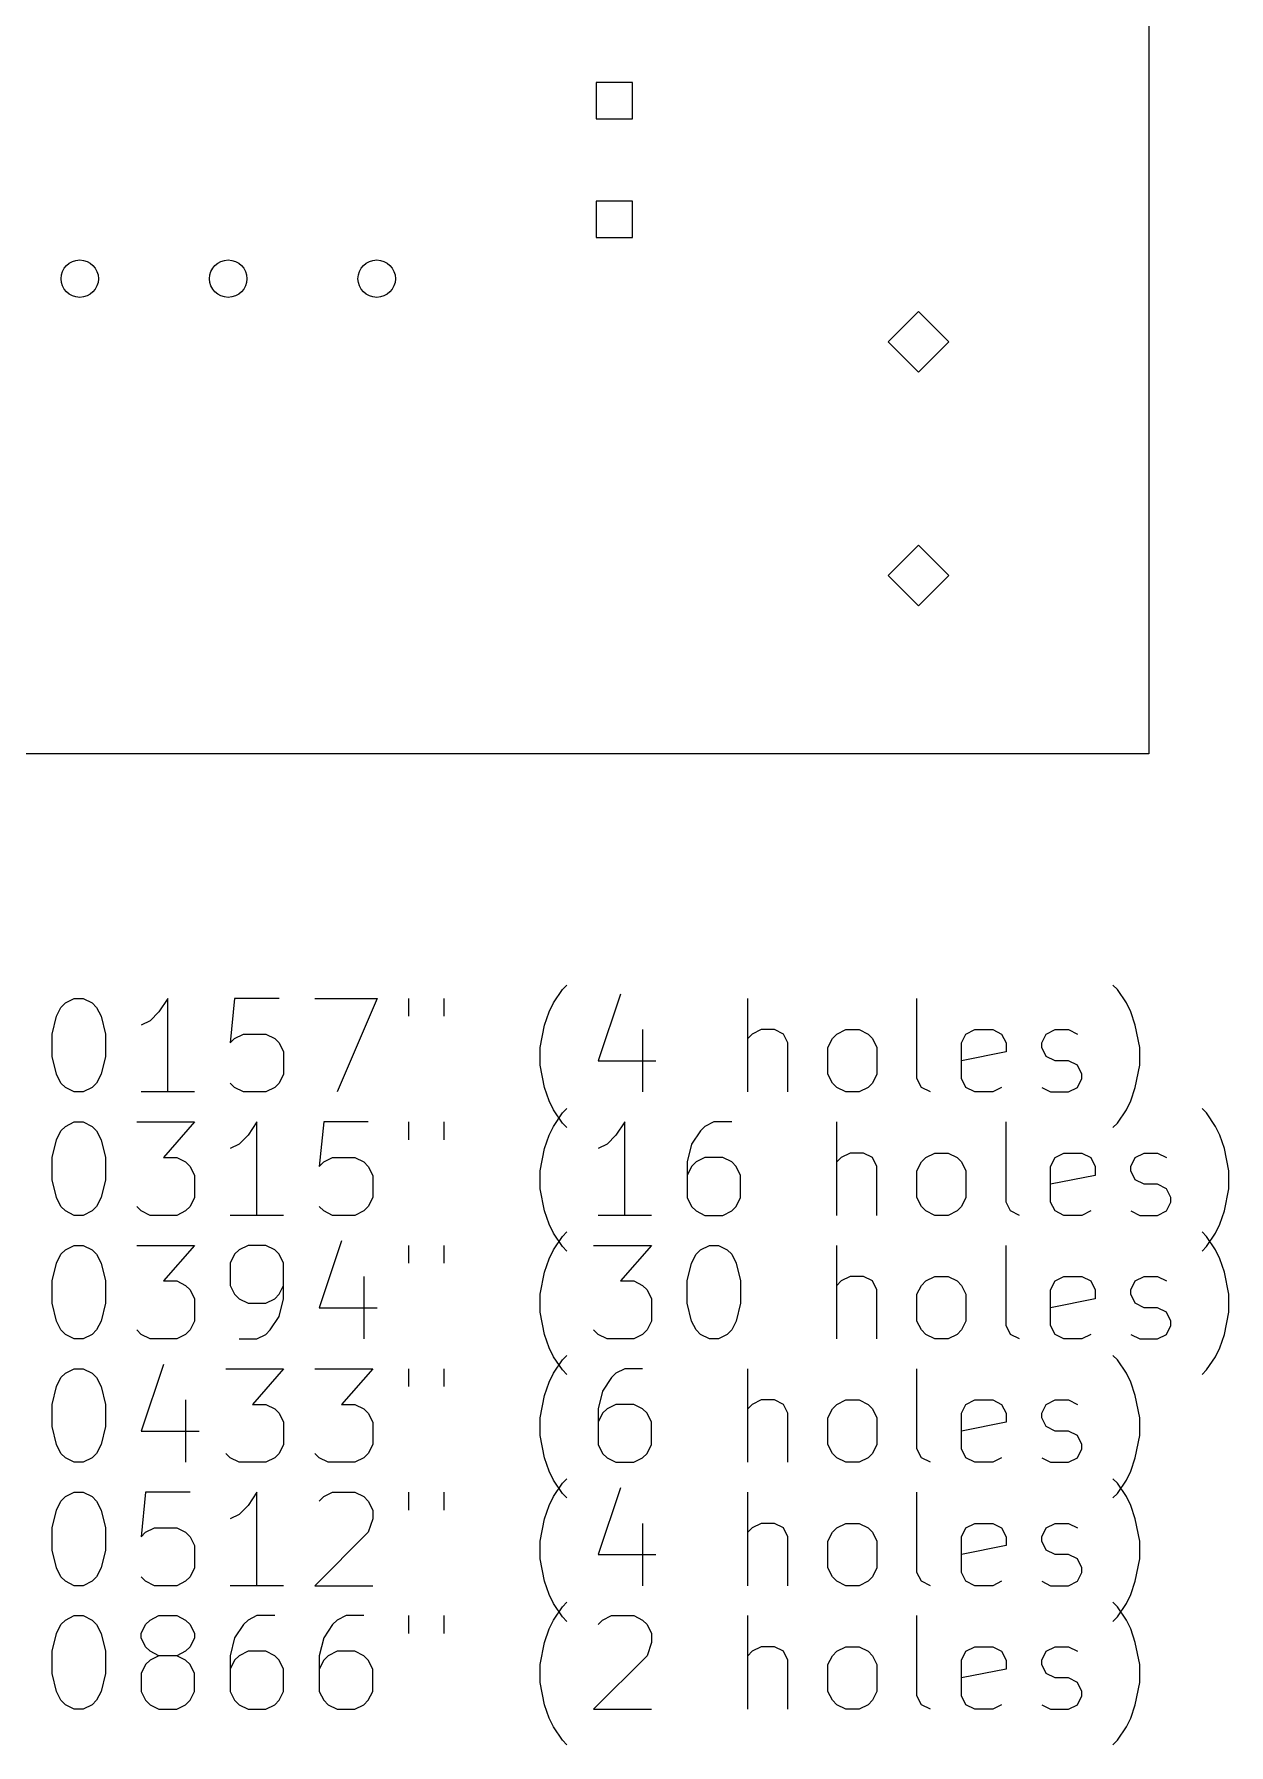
# Model space of a CAD drawing. Extents: x 122.4 to 173.2, y -134.2 to -61.
# Drawn here: x 147.62 to 173.16, y -134.23 to -97.64 of the extents above; entities that cross this region are included whole.
import ezdxf

# ---------------------------------------------------------------- set-up
doc = ezdxf.new("R2010")
doc.units = 0
doc.layers.add('BLACK', color=7, linetype='CONTINUOUS')

msp = doc.modelspace()

# ---------------------------------------------------------------- linework, layer by layer
at = {"layer": 'BLACK', "linetype": 'CONTINUOUS'}
for p, q in [((171.45, -60.96), (171.45, -113.03)), ((160.409, -98.671), (159.631, -98.671)), ((159.631, -98.671), (159.631, -99.449)), ((160.409, -99.449), (160.409, -98.671)), ((159.631, -99.449), (160.409, -99.449)), ((160.409, -101.211), (159.631, -101.211)), ((159.631, -101.211), (159.631, -101.989)), ((160.409, -101.989), (160.409, -101.211)), ((159.631, -101.989), (160.409, -101.989)), ((166.525, -103.57), (165.875, -104.22)), ((167.175, -104.22), (166.525, -103.57)), ((165.875, -104.22), (166.525, -104.87)), ((166.525, -104.87), (167.175, -104.22)), ((166.525, -108.57), (165.875, -109.22)), ((167.175, -109.22), (166.525, -108.57)), ((165.875, -109.22), (166.525, -109.87)), ((166.525, -109.87), (167.175, -109.22)), ((171.45, -113.03), (124.46, -113.03)), ((158.722, -118.36), (158.912, -118.074)), ((158.912, -118.074), (159.008, -117.979)), ((160.15, -118.17), (159.674, -119.598)), ((170.779, -118.074), (170.684, -117.979)), ((170.97, -118.36), (170.779, -118.074)), ((148.093, -118.646), (148.189, -118.455)), ((148.189, -118.455), (148.284, -118.36)), ((148.284, -118.36), (148.474, -118.265)), ((148.474, -118.265), (148.665, -118.265)), ((148.665, -118.265), (148.855, -118.36)), ((148.855, -118.36), (148.95, -118.455)), ((148.95, -118.455), (149.046, -118.646)), ((150.474, -118.265), (150.284, -118.55)), ((150.474, -120.265), (150.474, -118.265)), ((151.903, -118.265), (151.808, -119.217)), ((152.855, -118.265), (151.903, -118.265)), ((153.617, -118.265), (154.95, -118.265)), ((154.95, -118.265), (154.093, -120.265)), ((155.617, -118.265), (155.617, -118.646)), ((156.379, -118.265), (156.379, -118.646)), ((158.627, -118.55), (158.722, -118.36)), ((162.874, -120.265), (162.874, -118.265)), ((166.493, -119.979), (166.493, -118.265)), ((171.065, -118.55), (170.97, -118.36)), ((147.998, -119.027), (148.093, -118.646)), ((149.046, -118.646), (149.141, -119.027)), ((150.093, -118.741), (149.903, -118.836)), ((150.284, -118.55), (150.093, -118.741)), ((158.436, -119.312), (158.531, -118.836)), ((158.531, -118.836), (158.627, -118.55)), ((171.16, -118.836), (171.065, -118.55)), ((171.255, -119.312), (171.16, -118.836)), ((147.998, -119.503), (147.998, -119.027)), ((149.141, -119.027), (149.141, -119.503)), ((151.808, -119.217), (151.903, -119.122)), ((151.903, -119.122), (152.093, -119.027)), ((152.093, -119.027), (152.57, -119.027)), ((152.57, -119.027), (152.76, -119.122)), ((152.76, -119.122), (152.855, -119.217)), ((152.855, -119.217), (152.95, -119.408)), ((160.627, -118.931), (160.627, -120.265)), ((162.97, -119.027), (162.874, -119.122)), ((163.16, -118.931), (162.97, -119.027)), ((163.446, -118.931), (163.16, -118.931)), ((163.636, -119.027), (163.446, -118.931)), ((163.731, -119.217), (163.636, -119.027)), ((163.731, -120.265), (163.731, -119.217)), ((164.589, -119.312), (164.684, -119.122)), ((164.684, -119.122), (164.779, -119.027)), ((164.779, -119.027), (164.97, -118.931)), ((164.97, -118.931), (165.255, -118.931)), ((165.255, -118.931), (165.446, -119.027)), ((165.446, -119.027), (165.541, -119.122)), ((165.541, -119.122), (165.636, -119.312)), ((167.446, -119.217), (167.541, -119.027)), ((167.446, -119.979), (167.446, -119.217)), ((167.541, -119.027), (167.731, -118.931)), ((167.731, -118.931), (168.112, -118.931)), ((168.112, -118.931), (168.303, -119.027)), ((168.303, -119.027), (168.398, -119.217)), ((168.398, -119.217), (168.398, -119.408)), ((169.16, -119.217), (169.255, -119.027)), ((169.16, -119.312), (169.16, -119.217)), ((169.255, -119.027), (169.446, -118.931)), ((169.446, -118.931), (169.731, -118.931)), ((169.731, -118.931), (169.922, -119.027)), ((148.093, -119.884), (147.998, -119.503)), ((149.141, -119.503), (149.046, -119.884)), ((152.95, -119.408), (152.95, -119.884)), ((158.436, -119.693), (158.436, -119.312)), ((159.674, -119.598), (160.912, -119.598)), ((164.589, -119.884), (164.589, -119.312)), ((165.636, -119.312), (165.636, -119.884)), ((168.398, -119.408), (167.446, -119.598)), ((169.255, -119.503), (169.16, -119.312)), ((169.446, -119.598), (169.255, -119.503)), ((169.731, -119.598), (169.446, -119.598)), ((169.922, -119.693), (169.731, -119.598)), ((171.255, -119.693), (171.255, -119.312)), ((148.189, -120.074), (148.093, -119.884)), ((149.046, -119.884), (148.95, -120.074)), ((152.95, -119.884), (152.855, -120.074)), ((158.531, -120.17), (158.436, -119.693)), ((164.684, -120.074), (164.589, -119.884)), ((165.636, -119.884), (165.541, -120.074)), ((166.589, -120.17), (166.493, -119.979)), ((167.541, -120.17), (167.446, -119.979)), ((170.017, -119.884), (169.922, -119.693)), ((169.922, -120.17), (170.017, -119.979)), ((170.017, -119.979), (170.017, -119.884)), ((171.16, -120.17), (171.255, -119.693)), ((148.284, -120.17), (148.189, -120.074)), ((148.474, -120.265), (148.284, -120.17)), ((148.665, -120.265), (148.474, -120.265)), ((148.855, -120.17), (148.665, -120.265)), ((148.95, -120.074), (148.855, -120.17)), ((151.046, -120.265), (149.903, -120.265)), ((151.903, -120.17), (151.808, -120.074)), ((152.093, -120.265), (151.903, -120.17)), ((152.57, -120.265), (152.093, -120.265)), ((152.76, -120.17), (152.57, -120.265)), ((152.855, -120.074), (152.76, -120.17)), ((158.627, -120.455), (158.531, -120.17)), ((164.779, -120.17), (164.684, -120.074)), ((164.97, -120.265), (164.779, -120.17)), ((165.255, -120.265), (164.97, -120.265)), ((165.446, -120.17), (165.255, -120.265)), ((165.541, -120.074), (165.446, -120.17)), ((166.779, -120.265), (166.589, -120.17)), ((167.731, -120.265), (167.541, -120.17)), ((168.112, -120.265), (167.731, -120.265)), ((168.303, -120.17), (168.112, -120.265)), ((169.16, -120.17), (169.35, -120.265)), ((169.35, -120.265), (169.731, -120.265)), ((169.731, -120.265), (169.922, -120.17)), ((171.065, -120.455), (171.16, -120.17)), ((158.722, -120.646), (158.627, -120.455)), ((158.912, -120.931), (158.722, -120.646)), ((158.722, -121), (158.912, -120.714)), ((158.912, -120.714), (159.008, -120.619)), ((170.779, -120.931), (170.97, -120.646)), ((170.97, -120.646), (171.065, -120.455)), ((172.684, -120.714), (172.589, -120.619)), ((172.874, -121), (172.684, -120.714)), ((148.093, -121.286), (148.189, -121.095)), ((148.189, -121.095), (148.284, -121)), ((148.284, -121), (148.474, -120.905)), ((148.474, -120.905), (148.665, -120.905)), ((148.665, -120.905), (148.855, -121)), ((148.855, -121), (148.95, -121.095)), ((148.95, -121.095), (149.046, -121.286)), ((149.808, -120.905), (151.046, -120.905)), ((151.046, -120.905), (150.379, -121.667)), ((152.379, -120.905), (152.189, -121.19)), ((152.379, -122.905), (152.379, -120.905)), ((153.808, -120.905), (153.712, -121.857)), ((154.76, -120.905), (153.808, -120.905)), ((155.617, -120.905), (155.617, -121.286)), ((156.379, -120.905), (156.379, -121.286)), ((158.627, -121.19), (158.722, -121)), ((159.008, -121.027), (158.912, -120.931)), ((160.246, -120.905), (160.055, -121.19)), ((160.246, -122.905), (160.246, -120.905)), ((161.865, -121.095), (161.674, -121.381)), ((161.96, -121), (161.865, -121.095)), ((162.15, -120.905), (161.96, -121)), ((162.531, -120.905), (162.15, -120.905)), ((164.779, -122.905), (164.779, -120.905)), ((168.398, -122.619), (168.398, -120.905)), ((170.684, -121.027), (170.779, -120.931)), ((172.97, -121.19), (172.874, -121)), ((147.998, -121.667), (148.093, -121.286)), ((149.046, -121.286), (149.141, -121.667)), ((151.998, -121.381), (151.808, -121.476)), ((152.189, -121.19), (151.998, -121.381)), ((158.531, -121.476), (158.627, -121.19)), ((159.865, -121.381), (159.674, -121.476)), ((160.055, -121.19), (159.865, -121.381)), ((161.674, -121.381), (161.579, -121.762)), ((173.065, -121.476), (172.97, -121.19)), ((147.998, -122.143), (147.998, -121.667)), ((149.141, -121.667), (149.141, -122.143)), ((150.379, -121.667), (150.665, -121.667)), ((150.665, -121.667), (150.855, -121.762)), ((150.855, -121.762), (150.95, -121.857)), ((153.712, -121.857), (153.808, -121.762)), ((153.808, -121.762), (153.998, -121.667)), ((153.998, -121.667), (154.474, -121.667)), ((154.474, -121.667), (154.665, -121.762)), ((154.665, -121.762), (154.76, -121.857)), ((158.436, -121.952), (158.531, -121.476)), ((161.579, -121.762), (161.579, -122.524)), ((161.77, -121.762), (161.674, -121.857)), ((161.96, -121.667), (161.77, -121.762)), ((162.341, -121.667), (161.96, -121.667)), ((162.531, -121.762), (162.341, -121.667)), ((162.627, -121.857), (162.531, -121.762)), ((164.874, -121.667), (164.779, -121.762)), ((165.065, -121.571), (164.874, -121.667)), ((165.35, -121.571), (165.065, -121.571)), ((165.541, -121.667), (165.35, -121.571)), ((165.636, -121.857), (165.541, -121.667)), ((166.493, -121.952), (166.589, -121.762)), ((166.589, -121.762), (166.684, -121.667)), ((166.684, -121.667), (166.874, -121.571)), ((166.874, -121.571), (167.16, -121.571)), ((167.16, -121.571), (167.35, -121.667)), ((167.35, -121.667), (167.446, -121.762)), ((167.446, -121.762), (167.541, -121.952)), ((169.35, -121.857), (169.446, -121.667)), ((169.446, -121.667), (169.636, -121.571)), ((169.636, -121.571), (170.017, -121.571)), ((170.017, -121.571), (170.208, -121.667)), ((170.208, -121.667), (170.303, -121.857)), ((171.065, -121.857), (171.16, -121.667)), ((171.16, -121.667), (171.35, -121.571)), ((171.35, -121.571), (171.636, -121.571)), ((171.636, -121.571), (171.827, -121.667)), ((173.16, -121.952), (173.065, -121.476)), ((148.093, -122.524), (147.998, -122.143)), ((149.141, -122.143), (149.046, -122.524)), ((150.95, -121.857), (151.046, -122.048)), ((151.046, -122.048), (151.046, -122.524)), ((154.76, -121.857), (154.855, -122.048)), ((154.855, -122.048), (154.855, -122.524)), ((158.436, -122.333), (158.436, -121.952)), ((161.674, -121.857), (161.579, -122.048)), ((162.722, -122.048), (162.627, -121.857)), ((162.722, -122.524), (162.722, -122.048)), ((165.636, -122.905), (165.636, -121.857)), ((166.493, -122.524), (166.493, -121.952)), ((167.541, -121.952), (167.541, -122.524)), ((169.35, -122.619), (169.35, -121.857)), ((170.303, -122.048), (169.35, -122.238)), ((170.303, -121.857), (170.303, -122.048)), ((171.065, -121.952), (171.065, -121.857)), ((171.16, -122.143), (171.065, -121.952)), ((171.35, -122.238), (171.16, -122.143)), ((173.16, -122.333), (173.16, -121.952)), ((148.189, -122.714), (148.093, -122.524)), ((149.046, -122.524), (148.95, -122.714)), ((151.046, -122.524), (150.95, -122.714)), ((154.855, -122.524), (154.76, -122.714)), ((158.531, -122.81), (158.436, -122.333)), ((161.579, -122.524), (161.674, -122.714)), ((162.627, -122.714), (162.722, -122.524)), ((166.589, -122.714), (166.493, -122.524)), ((167.541, -122.524), (167.446, -122.714)), ((171.636, -122.238), (171.35, -122.238)), ((171.827, -122.333), (171.636, -122.238)), ((171.922, -122.524), (171.827, -122.333)), ((171.922, -122.619), (171.922, -122.524)), ((173.065, -122.81), (173.16, -122.333)), ((148.284, -122.81), (148.189, -122.714)), ((148.474, -122.905), (148.284, -122.81)), ((148.665, -122.905), (148.474, -122.905)), ((148.855, -122.81), (148.665, -122.905)), ((148.95, -122.714), (148.855, -122.81)), ((149.903, -122.81), (149.808, -122.714)), ((150.093, -122.905), (149.903, -122.81)), ((150.665, -122.905), (150.093, -122.905)), ((150.855, -122.81), (150.665, -122.905)), ((150.95, -122.714), (150.855, -122.81)), ((152.95, -122.905), (151.808, -122.905)), ((153.808, -122.81), (153.712, -122.714)), ((153.998, -122.905), (153.808, -122.81)), ((154.474, -122.905), (153.998, -122.905)), ((154.665, -122.81), (154.474, -122.905)), ((154.76, -122.714), (154.665, -122.81)), ((158.627, -123.095), (158.531, -122.81)), ((160.817, -122.905), (159.674, -122.905)), ((161.674, -122.714), (161.77, -122.81)), ((161.77, -122.81), (161.96, -122.905)), ((161.96, -122.905), (162.341, -122.905)), ((162.341, -122.905), (162.531, -122.81)), ((162.531, -122.81), (162.627, -122.714)), ((166.684, -122.81), (166.589, -122.714)), ((166.874, -122.905), (166.684, -122.81)), ((167.16, -122.905), (166.874, -122.905)), ((167.35, -122.81), (167.16, -122.905)), ((167.446, -122.714), (167.35, -122.81)), ((168.493, -122.81), (168.398, -122.619)), ((168.684, -122.905), (168.493, -122.81)), ((169.446, -122.81), (169.35, -122.619)), ((169.636, -122.905), (169.446, -122.81)), ((170.017, -122.905), (169.636, -122.905)), ((170.208, -122.81), (170.017, -122.905)), ((171.065, -122.81), (171.255, -122.905)), ((171.255, -122.905), (171.636, -122.905)), ((171.636, -122.905), (171.827, -122.81)), ((171.827, -122.81), (171.922, -122.619)), ((172.97, -123.095), (173.065, -122.81)), ((158.722, -123.286), (158.627, -123.095)), ((158.912, -123.571), (158.722, -123.286)), ((158.912, -123.354), (159.008, -123.259)), ((172.684, -123.354), (172.589, -123.259)), ((172.684, -123.571), (172.874, -123.286)), ((172.874, -123.286), (172.97, -123.095)), ((148.189, -123.735), (148.284, -123.64)), ((148.284, -123.64), (148.474, -123.545)), ((148.474, -123.545), (148.665, -123.545)), ((148.665, -123.545), (148.855, -123.64)), ((148.855, -123.64), (148.95, -123.735)), ((149.808, -123.545), (151.046, -123.545)), ((151.046, -123.545), (150.379, -124.307)), ((151.998, -123.64), (151.903, -123.735)), ((152.189, -123.545), (151.998, -123.64)), ((152.57, -123.545), (152.189, -123.545)), ((152.76, -123.64), (152.57, -123.545)), ((152.855, -123.735), (152.76, -123.64)), ((154.189, -123.45), (153.712, -124.878)), ((155.617, -123.545), (155.617, -123.926)), ((156.379, -123.545), (156.379, -123.926)), ((158.627, -123.83), (158.722, -123.64)), ((158.722, -123.64), (158.912, -123.354)), ((159.008, -123.667), (158.912, -123.571)), ((159.579, -123.545), (160.817, -123.545)), ((160.817, -123.545), (160.15, -124.307)), ((161.77, -123.735), (161.865, -123.64)), ((161.865, -123.64), (162.055, -123.545)), ((162.055, -123.545), (162.246, -123.545)), ((162.246, -123.545), (162.436, -123.64)), ((162.436, -123.64), (162.531, -123.735)), ((164.779, -125.545), (164.779, -123.545)), ((168.398, -125.259), (168.398, -123.545)), ((172.589, -123.667), (172.684, -123.571)), ((172.874, -123.64), (172.684, -123.354)), ((172.97, -123.83), (172.874, -123.64)), ((147.998, -124.307), (148.093, -123.926)), ((148.093, -123.926), (148.189, -123.735)), ((148.95, -123.735), (149.046, -123.926)), ((149.046, -123.926), (149.141, -124.307)), ((151.903, -123.735), (151.808, -123.926)), ((151.808, -123.926), (151.808, -124.402)), ((152.95, -123.926), (152.855, -123.735)), ((152.95, -124.688), (152.95, -123.926)), ((158.531, -124.116), (158.627, -123.83)), ((161.579, -124.307), (161.674, -123.926)), ((161.674, -123.926), (161.77, -123.735)), ((162.531, -123.735), (162.627, -123.926)), ((162.627, -123.926), (162.722, -124.307)), ((173.065, -124.116), (172.97, -123.83)), ((147.998, -124.783), (147.998, -124.307)), ((149.141, -124.307), (149.141, -124.783)), ((150.379, -124.307), (150.665, -124.307)), ((150.665, -124.307), (150.855, -124.402)), ((154.665, -124.211), (154.665, -125.545)), ((158.436, -124.592), (158.531, -124.116)), ((160.15, -124.307), (160.436, -124.307)), ((160.436, -124.307), (160.627, -124.402)), ((161.579, -124.783), (161.579, -124.307)), ((162.722, -124.307), (162.722, -124.783)), ((164.874, -124.307), (164.779, -124.402)), ((165.065, -124.211), (164.874, -124.307)), ((165.35, -124.211), (165.065, -124.211)), ((165.541, -124.307), (165.35, -124.211)), ((165.636, -124.497), (165.541, -124.307)), ((166.589, -124.402), (166.684, -124.307)), ((166.684, -124.307), (166.874, -124.211)), ((166.874, -124.211), (167.16, -124.211)), ((167.16, -124.211), (167.35, -124.307)), ((167.35, -124.307), (167.446, -124.402)), ((169.35, -124.497), (169.446, -124.307)), ((169.446, -124.307), (169.636, -124.211)), ((169.636, -124.211), (170.017, -124.211)), ((170.017, -124.211), (170.208, -124.307)), ((170.208, -124.307), (170.303, -124.497)), ((171.065, -124.497), (171.16, -124.307)), ((171.16, -124.307), (171.35, -124.211)), ((171.35, -124.211), (171.636, -124.211)), ((171.636, -124.211), (171.827, -124.307)), ((173.16, -124.592), (173.065, -124.116)), ((150.855, -124.402), (150.95, -124.497)), ((150.95, -124.497), (151.046, -124.688)), ((151.046, -124.688), (151.046, -125.164)), ((151.808, -124.402), (151.903, -124.592)), ((151.903, -124.592), (151.998, -124.688)), ((151.998, -124.688), (152.189, -124.783)), ((152.57, -124.783), (152.76, -124.688)), ((152.76, -124.688), (152.855, -124.592)), ((152.855, -124.592), (152.95, -124.402)), ((152.855, -125.069), (152.95, -124.688)), ((158.436, -124.973), (158.436, -124.592)), ((160.627, -124.402), (160.722, -124.497)), ((160.722, -124.497), (160.817, -124.688)), ((160.817, -124.688), (160.817, -125.164)), ((165.636, -125.545), (165.636, -124.497)), ((166.493, -124.592), (166.589, -124.402)), ((166.493, -125.164), (166.493, -124.592)), ((167.446, -124.402), (167.541, -124.592)), ((167.541, -124.592), (167.541, -125.164)), ((169.35, -125.259), (169.35, -124.497)), ((170.303, -124.688), (169.35, -124.878)), ((170.303, -124.497), (170.303, -124.688)), ((171.065, -124.592), (171.065, -124.497)), ((171.16, -124.783), (171.065, -124.592)), ((173.16, -124.973), (173.16, -124.592)), ((148.093, -125.164), (147.998, -124.783)), ((149.141, -124.783), (149.046, -125.164)), ((152.189, -124.783), (152.57, -124.783)), ((152.665, -125.354), (152.855, -125.069)), ((153.712, -124.878), (154.95, -124.878)), ((158.531, -125.45), (158.436, -124.973)), ((161.674, -125.164), (161.579, -124.783)), ((162.722, -124.783), (162.627, -125.164)), ((171.35, -124.878), (171.16, -124.783)), ((171.636, -124.878), (171.35, -124.878)), ((171.827, -124.973), (171.636, -124.878)), ((171.922, -125.164), (171.827, -124.973)), ((173.065, -125.45), (173.16, -124.973)), ((148.189, -125.354), (148.093, -125.164)), ((148.284, -125.45), (148.189, -125.354)), ((148.474, -125.545), (148.284, -125.45)), ((148.855, -125.45), (148.665, -125.545)), ((148.95, -125.354), (148.855, -125.45)), ((149.046, -125.164), (148.95, -125.354)), ((149.903, -125.45), (149.808, -125.354)), ((150.093, -125.545), (149.903, -125.45)), ((150.855, -125.45), (150.665, -125.545)), ((150.95, -125.354), (150.855, -125.45)), ((151.046, -125.164), (150.95, -125.354)), ((152.379, -125.545), (152.57, -125.45)), ((152.57, -125.45), (152.665, -125.354)), ((158.627, -125.735), (158.531, -125.45)), ((159.674, -125.45), (159.579, -125.354)), ((159.865, -125.545), (159.674, -125.45)), ((160.627, -125.45), (160.436, -125.545)), ((160.722, -125.354), (160.627, -125.45)), ((160.817, -125.164), (160.722, -125.354)), ((161.77, -125.354), (161.674, -125.164)), ((161.865, -125.45), (161.77, -125.354)), ((162.055, -125.545), (161.865, -125.45)), ((162.436, -125.45), (162.246, -125.545)), ((162.531, -125.354), (162.436, -125.45)), ((162.627, -125.164), (162.531, -125.354)), ((166.589, -125.354), (166.493, -125.164)), ((166.684, -125.45), (166.589, -125.354)), ((166.874, -125.545), (166.684, -125.45)), ((167.35, -125.45), (167.16, -125.545)), ((167.446, -125.354), (167.35, -125.45)), ((167.541, -125.164), (167.446, -125.354)), ((168.493, -125.45), (168.398, -125.259)), ((168.684, -125.545), (168.493, -125.45)), ((169.446, -125.45), (169.35, -125.259)), ((169.636, -125.545), (169.446, -125.45)), ((170.208, -125.45), (170.017, -125.545)), ((171.065, -125.45), (171.255, -125.545)), ((171.636, -125.545), (171.827, -125.45)), ((171.827, -125.45), (171.922, -125.259)), ((171.922, -125.259), (171.922, -125.164)), ((172.97, -125.735), (173.065, -125.45)), ((148.665, -125.545), (148.474, -125.545)), ((150.665, -125.545), (150.093, -125.545)), ((151.998, -125.545), (152.379, -125.545)), ((158.722, -125.926), (158.627, -125.735)), ((160.436, -125.545), (159.865, -125.545)), ((162.246, -125.545), (162.055, -125.545)), ((167.16, -125.545), (166.874, -125.545)), ((170.017, -125.545), (169.636, -125.545)), ((171.255, -125.545), (171.636, -125.545)), ((172.874, -125.926), (172.97, -125.735)), ((148.284, -126.28), (148.474, -126.185)), ((148.474, -126.185), (148.665, -126.185)), ((148.665, -126.185), (148.855, -126.28)), ((150.379, -126.09), (149.903, -127.518)), ((151.712, -126.185), (152.95, -126.185)), ((152.95, -126.185), (152.284, -126.947)), ((153.617, -126.185), (154.855, -126.185)), ((154.855, -126.185), (154.189, -126.947)), ((155.617, -126.185), (155.617, -126.566)), ((156.379, -126.185), (156.379, -126.566)), ((158.912, -126.211), (158.722, -125.926)), ((158.722, -126.28), (158.912, -125.994)), ((158.912, -125.994), (159.008, -125.899)), ((159.008, -126.307), (158.912, -126.211)), ((160.246, -126.185), (160.055, -126.28)), ((160.627, -126.185), (160.246, -126.185)), ((162.874, -128.185), (162.874, -126.185)), ((166.493, -127.899), (166.493, -126.185)), ((170.779, -125.994), (170.684, -125.899)), ((170.97, -126.28), (170.779, -125.994)), ((172.589, -126.307), (172.684, -126.211)), ((172.684, -126.211), (172.874, -125.926)), ((147.998, -126.947), (148.093, -126.566)), ((148.093, -126.566), (148.189, -126.375)), ((148.189, -126.375), (148.284, -126.28)), ((148.855, -126.28), (148.95, -126.375)), ((148.95, -126.375), (149.046, -126.566)), ((149.046, -126.566), (149.141, -126.947)), ((158.531, -126.756), (158.627, -126.47)), ((158.627, -126.47), (158.722, -126.28)), ((159.96, -126.375), (159.77, -126.661)), ((160.055, -126.28), (159.96, -126.375)), ((171.065, -126.47), (170.97, -126.28)), ((171.16, -126.756), (171.065, -126.47)), ((147.998, -127.423), (147.998, -126.947)), ((149.141, -126.947), (149.141, -127.423)), ((150.855, -126.851), (150.855, -128.185)), ((152.284, -126.947), (152.57, -126.947)), ((152.57, -126.947), (152.76, -127.042)), ((154.189, -126.947), (154.474, -126.947)), ((154.474, -126.947), (154.665, -127.042)), ((158.436, -127.232), (158.531, -126.756)), ((159.77, -126.661), (159.674, -127.042)), ((160.055, -126.947), (159.865, -127.042)), ((160.436, -126.947), (160.055, -126.947)), ((160.627, -127.042), (160.436, -126.947)), ((162.97, -126.947), (162.874, -127.042)), ((163.16, -126.851), (162.97, -126.947)), ((163.446, -126.851), (163.16, -126.851)), ((163.636, -126.947), (163.446, -126.851)), ((163.731, -127.137), (163.636, -126.947)), ((164.684, -127.042), (164.779, -126.947)), ((164.779, -126.947), (164.97, -126.851)), ((164.97, -126.851), (165.255, -126.851)), ((165.255, -126.851), (165.446, -126.947)), ((165.446, -126.947), (165.541, -127.042)), ((167.446, -127.137), (167.541, -126.947)), ((167.541, -126.947), (167.731, -126.851)), ((167.731, -126.851), (168.112, -126.851)), ((168.112, -126.851), (168.303, -126.947)), ((168.303, -126.947), (168.398, -127.137)), ((169.16, -127.137), (169.255, -126.947)), ((169.255, -126.947), (169.446, -126.851)), ((169.446, -126.851), (169.731, -126.851)), ((169.731, -126.851), (169.922, -126.947)), ((171.255, -127.232), (171.16, -126.756)), ((152.76, -127.042), (152.855, -127.137)), ((152.855, -127.137), (152.95, -127.328)), ((154.665, -127.042), (154.76, -127.137)), ((154.76, -127.137), (154.855, -127.328)), ((158.436, -127.613), (158.436, -127.232)), ((159.674, -127.042), (159.674, -127.804)), ((159.77, -127.137), (159.674, -127.328)), ((159.865, -127.042), (159.77, -127.137)), ((160.722, -127.137), (160.627, -127.042)), ((160.817, -127.328), (160.722, -127.137)), ((163.731, -128.185), (163.731, -127.137)), ((164.589, -127.232), (164.684, -127.042)), ((164.589, -127.804), (164.589, -127.232)), ((165.541, -127.042), (165.636, -127.232)), ((165.636, -127.232), (165.636, -127.804)), ((167.446, -127.899), (167.446, -127.137)), ((168.398, -127.137), (168.398, -127.328)), ((169.16, -127.232), (169.16, -127.137)), ((169.255, -127.423), (169.16, -127.232)), ((171.255, -127.613), (171.255, -127.232)), ((148.093, -127.804), (147.998, -127.423)), ((149.141, -127.423), (149.046, -127.804)), ((149.903, -127.518), (151.141, -127.518)), ((152.95, -127.328), (152.95, -127.804)), ((154.855, -127.328), (154.855, -127.804)), ((158.531, -128.09), (158.436, -127.613)), ((160.817, -127.804), (160.817, -127.328)), ((168.398, -127.328), (167.446, -127.518)), ((169.446, -127.518), (169.255, -127.423)), ((169.731, -127.518), (169.446, -127.518)), ((169.922, -127.613), (169.731, -127.518)), ((170.017, -127.804), (169.922, -127.613)), ((171.16, -128.09), (171.255, -127.613)), ((148.189, -127.994), (148.093, -127.804)), ((148.284, -128.09), (148.189, -127.994)), ((148.95, -127.994), (148.855, -128.09)), ((149.046, -127.804), (148.95, -127.994)), ((151.808, -128.09), (151.712, -127.994)), ((152.855, -127.994), (152.76, -128.09)), ((152.95, -127.804), (152.855, -127.994)), ((153.712, -128.09), (153.617, -127.994)), ((154.76, -127.994), (154.665, -128.09)), ((154.855, -127.804), (154.76, -127.994)), ((159.674, -127.804), (159.77, -127.994)), ((159.77, -127.994), (159.865, -128.09)), ((160.627, -128.09), (160.722, -127.994)), ((160.722, -127.994), (160.817, -127.804)), ((164.684, -127.994), (164.589, -127.804)), ((164.779, -128.09), (164.684, -127.994)), ((165.541, -127.994), (165.446, -128.09)), ((165.636, -127.804), (165.541, -127.994)), ((166.589, -128.09), (166.493, -127.899)), ((167.541, -128.09), (167.446, -127.899)), ((169.922, -128.09), (170.017, -127.899)), ((170.017, -127.899), (170.017, -127.804)), ((148.474, -128.185), (148.284, -128.09)), ((148.665, -128.185), (148.474, -128.185)), ((148.855, -128.09), (148.665, -128.185)), ((151.998, -128.185), (151.808, -128.09)), ((152.57, -128.185), (151.998, -128.185)), ((152.76, -128.09), (152.57, -128.185)), ((153.903, -128.185), (153.712, -128.09)), ((154.474, -128.185), (153.903, -128.185)), ((154.665, -128.09), (154.474, -128.185)), ((158.627, -128.375), (158.531, -128.09)), ((158.722, -128.566), (158.627, -128.375)), ((159.865, -128.09), (160.055, -128.185)), ((160.055, -128.185), (160.436, -128.185)), ((160.436, -128.185), (160.627, -128.09)), ((164.97, -128.185), (164.779, -128.09)), ((165.255, -128.185), (164.97, -128.185)), ((165.446, -128.09), (165.255, -128.185)), ((166.779, -128.185), (166.589, -128.09)), ((167.731, -128.185), (167.541, -128.09)), ((168.112, -128.185), (167.731, -128.185)), ((168.303, -128.09), (168.112, -128.185)), ((169.16, -128.09), (169.35, -128.185)), ((169.35, -128.185), (169.731, -128.185)), ((169.731, -128.185), (169.922, -128.09)), ((170.97, -128.566), (171.065, -128.375)), ((171.065, -128.375), (171.16, -128.09)), ((158.912, -128.851), (158.722, -128.566)), ((158.722, -128.92), (158.912, -128.634)), ((158.912, -128.634), (159.008, -128.539)), ((160.15, -128.73), (159.674, -130.158)), ((170.779, -128.634), (170.684, -128.539)), ((170.779, -128.851), (170.97, -128.566)), ((170.97, -128.92), (170.779, -128.634)), ((148.093, -129.206), (148.189, -129.015)), ((148.189, -129.015), (148.284, -128.92)), ((148.284, -128.92), (148.474, -128.825)), ((148.474, -128.825), (148.665, -128.825)), ((148.665, -128.825), (148.855, -128.92)), ((148.855, -128.92), (148.95, -129.015)), ((148.95, -129.015), (149.046, -129.206)), ((149.998, -128.825), (149.903, -129.777)), ((150.95, -128.825), (149.998, -128.825)), ((152.189, -129.11), (151.998, -129.301)), ((152.379, -128.825), (152.189, -129.11)), ((152.379, -130.825), (152.379, -128.825)), ((153.712, -129.015), (153.808, -128.92)), ((153.808, -128.92), (153.998, -128.825)), ((153.998, -128.825), (154.474, -128.825)), ((154.474, -128.825), (154.665, -128.92)), ((154.665, -128.92), (154.76, -129.015)), ((154.76, -129.015), (154.855, -129.206)), ((155.617, -128.825), (155.617, -129.206)), ((156.379, -128.825), (156.379, -129.206)), ((158.531, -129.396), (158.627, -129.11)), ((158.627, -129.11), (158.722, -128.92)), ((159.008, -128.947), (158.912, -128.851)), ((162.874, -130.825), (162.874, -128.825)), ((166.493, -130.539), (166.493, -128.825)), ((170.684, -128.947), (170.779, -128.851)), ((171.065, -129.11), (170.97, -128.92)), ((171.16, -129.396), (171.065, -129.11)), ((147.998, -129.587), (148.093, -129.206)), ((149.046, -129.206), (149.141, -129.587)), ((151.998, -129.301), (151.808, -129.396)), ((154.855, -129.396), (154.76, -129.682)), ((154.855, -129.206), (154.855, -129.396)), ((158.436, -129.872), (158.531, -129.396)), ((160.627, -129.491), (160.627, -130.825)), ((163.16, -129.491), (162.97, -129.587)), ((163.446, -129.491), (163.16, -129.491)), ((163.636, -129.587), (163.446, -129.491)), ((164.779, -129.587), (164.97, -129.491)), ((164.97, -129.491), (165.255, -129.491)), ((165.255, -129.491), (165.446, -129.587)), ((167.541, -129.587), (167.731, -129.491)), ((167.731, -129.491), (168.112, -129.491)), ((168.112, -129.491), (168.303, -129.587)), ((169.255, -129.587), (169.446, -129.491)), ((169.446, -129.491), (169.731, -129.491)), ((169.731, -129.491), (169.922, -129.587)), ((171.255, -129.872), (171.16, -129.396)), ((147.998, -130.063), (147.998, -129.587)), ((149.141, -129.587), (149.141, -130.063)), ((149.903, -129.777), (149.998, -129.682)), ((149.998, -129.682), (150.189, -129.587)), ((150.189, -129.587), (150.665, -129.587)), ((150.665, -129.587), (150.855, -129.682)), ((150.855, -129.682), (150.95, -129.777)), ((150.95, -129.777), (151.046, -129.968)), ((154.76, -129.682), (153.617, -130.825)), ((158.436, -130.253), (158.436, -129.872)), ((162.97, -129.587), (162.874, -129.682)), ((163.731, -129.777), (163.636, -129.587)), ((163.731, -130.825), (163.731, -129.777)), ((164.589, -129.872), (164.684, -129.682)), ((164.589, -130.444), (164.589, -129.872)), ((164.684, -129.682), (164.779, -129.587)), ((165.446, -129.587), (165.541, -129.682)), ((165.541, -129.682), (165.636, -129.872)), ((165.636, -129.872), (165.636, -130.444)), ((167.446, -129.777), (167.541, -129.587)), ((167.446, -130.539), (167.446, -129.777)), ((168.303, -129.587), (168.398, -129.777)), ((168.398, -129.777), (168.398, -129.968)), ((169.16, -129.777), (169.255, -129.587)), ((169.16, -129.872), (169.16, -129.777)), ((169.255, -130.063), (169.16, -129.872)), ((171.255, -130.253), (171.255, -129.872)), ((148.093, -130.444), (147.998, -130.063)), ((149.141, -130.063), (149.046, -130.444)), ((151.046, -129.968), (151.046, -130.444)), ((159.674, -130.158), (160.912, -130.158)), ((168.398, -129.968), (167.446, -130.158)), ((169.446, -130.158), (169.255, -130.063)), ((169.731, -130.158), (169.446, -130.158)), ((169.922, -130.253), (169.731, -130.158)), ((148.189, -130.634), (148.093, -130.444)), ((149.046, -130.444), (148.95, -130.634)), ((151.046, -130.444), (150.95, -130.634)), ((158.531, -130.73), (158.436, -130.253)), ((164.684, -130.634), (164.589, -130.444)), ((165.636, -130.444), (165.541, -130.634)), ((166.589, -130.73), (166.493, -130.539)), ((167.541, -130.73), (167.446, -130.539)), ((170.017, -130.444), (169.922, -130.253)), ((169.922, -130.73), (170.017, -130.539)), ((170.017, -130.539), (170.017, -130.444)), ((171.16, -130.73), (171.255, -130.253)), ((148.284, -130.73), (148.189, -130.634)), ((148.474, -130.825), (148.284, -130.73)), ((148.665, -130.825), (148.474, -130.825)), ((148.855, -130.73), (148.665, -130.825)), ((148.95, -130.634), (148.855, -130.73)), ((149.998, -130.73), (149.903, -130.634)), ((150.189, -130.825), (149.998, -130.73)), ((150.665, -130.825), (150.189, -130.825)), ((150.855, -130.73), (150.665, -130.825)), ((150.95, -130.634), (150.855, -130.73)), ((152.95, -130.825), (151.808, -130.825)), ((153.617, -130.825), (154.855, -130.825)), ((158.627, -131.015), (158.531, -130.73)), ((164.779, -130.73), (164.684, -130.634)), ((164.97, -130.825), (164.779, -130.73)), ((165.255, -130.825), (164.97, -130.825)), ((165.446, -130.73), (165.255, -130.825)), ((165.541, -130.634), (165.446, -130.73)), ((166.779, -130.825), (166.589, -130.73)), ((167.731, -130.825), (167.541, -130.73)), ((168.112, -130.825), (167.731, -130.825)), ((168.303, -130.73), (168.112, -130.825)), ((169.16, -130.73), (169.35, -130.825)), ((169.35, -130.825), (169.731, -130.825)), ((169.731, -130.825), (169.922, -130.73)), ((171.065, -131.015), (171.16, -130.73)), ((158.722, -131.206), (158.627, -131.015)), ((158.912, -131.491), (158.722, -131.206)), ((158.722, -131.56), (158.912, -131.274)), ((158.912, -131.274), (159.008, -131.179)), ((170.779, -131.274), (170.684, -131.179)), ((170.779, -131.491), (170.97, -131.206)), ((170.97, -131.56), (170.779, -131.274)), ((170.97, -131.206), (171.065, -131.015)), ((148.093, -131.846), (148.189, -131.655)), ((148.189, -131.655), (148.284, -131.56)), ((148.284, -131.56), (148.474, -131.465)), ((148.474, -131.465), (148.665, -131.465)), ((148.665, -131.465), (148.855, -131.56)), ((148.855, -131.56), (148.95, -131.655)), ((148.95, -131.655), (149.046, -131.846)), ((149.903, -131.846), (149.998, -131.655)), ((149.998, -131.655), (150.093, -131.56)), ((150.093, -131.56), (150.284, -131.465)), ((150.284, -131.465), (150.665, -131.465)), ((150.665, -131.465), (150.855, -131.56)), ((150.855, -131.56), (150.95, -131.655)), ((150.95, -131.655), (151.046, -131.846)), ((152.093, -131.655), (151.903, -131.941)), ((152.189, -131.56), (152.093, -131.655)), ((152.379, -131.465), (152.189, -131.56)), ((152.76, -131.465), (152.379, -131.465)), ((153.998, -131.655), (153.808, -131.941)), ((154.093, -131.56), (153.998, -131.655)), ((154.284, -131.465), (154.093, -131.56)), ((154.665, -131.465), (154.284, -131.465)), ((155.617, -131.465), (155.617, -131.846)), ((156.379, -131.465), (156.379, -131.846)), ((158.627, -131.75), (158.722, -131.56)), ((159.008, -131.587), (158.912, -131.491)), ((159.674, -131.655), (159.77, -131.56)), ((159.77, -131.56), (159.96, -131.465)), ((159.96, -131.465), (160.436, -131.465)), ((160.436, -131.465), (160.627, -131.56)), ((160.627, -131.56), (160.722, -131.655)), ((160.722, -131.655), (160.817, -131.846)), ((162.874, -133.465), (162.874, -131.465)), ((166.493, -133.179), (166.493, -131.465)), ((170.684, -131.587), (170.779, -131.491)), ((171.065, -131.75), (170.97, -131.56)), ((147.998, -132.227), (148.093, -131.846)), ((149.046, -131.846), (149.141, -132.227)), ((149.903, -131.941), (149.903, -131.846)), ((149.998, -132.131), (149.903, -131.941)), ((151.046, -131.941), (150.95, -132.131)), ((151.046, -131.846), (151.046, -131.941)), ((151.903, -131.941), (151.808, -132.322)), ((153.808, -131.941), (153.712, -132.322)), ((158.436, -132.512), (158.531, -132.036)), ((158.531, -132.036), (158.627, -131.75)), ((160.817, -132.036), (160.722, -132.322)), ((160.817, -131.846), (160.817, -132.036)), ((171.16, -132.036), (171.065, -131.75)), ((171.255, -132.512), (171.16, -132.036)), ((147.998, -132.703), (147.998, -132.227)), ((149.141, -132.227), (149.141, -132.703)), ((150.093, -132.227), (149.998, -132.131)), ((150.093, -132.417), (149.998, -132.512)), ((150.284, -132.322), (150.093, -132.227)), ((150.284, -132.322), (150.093, -132.417)), ((150.665, -132.322), (150.284, -132.322)), ((150.855, -132.227), (150.665, -132.322)), ((150.855, -132.417), (150.665, -132.322)), ((150.95, -132.131), (150.855, -132.227)), ((150.95, -132.512), (150.855, -132.417)), ((151.808, -132.322), (151.808, -133.084)), ((151.903, -132.417), (151.808, -132.608)), ((151.998, -132.322), (151.903, -132.417)), ((152.189, -132.227), (151.998, -132.322)), ((152.57, -132.227), (152.189, -132.227)), ((152.76, -132.322), (152.57, -132.227)), ((152.855, -132.417), (152.76, -132.322)), ((152.95, -132.608), (152.855, -132.417)), ((153.712, -132.322), (153.712, -133.084)), ((153.808, -132.417), (153.712, -132.608)), ((153.903, -132.322), (153.808, -132.417)), ((154.093, -132.227), (153.903, -132.322)), ((154.474, -132.227), (154.093, -132.227)), ((154.665, -132.322), (154.474, -132.227)), ((154.76, -132.417), (154.665, -132.322)), ((154.855, -132.608), (154.76, -132.417)), ((160.722, -132.322), (159.579, -133.465)), ((162.97, -132.227), (162.874, -132.322)), ((163.16, -132.131), (162.97, -132.227)), ((163.446, -132.131), (163.16, -132.131)), ((163.636, -132.227), (163.446, -132.131)), ((163.731, -132.417), (163.636, -132.227)), ((163.731, -133.465), (163.731, -132.417)), ((164.589, -132.512), (164.684, -132.322)), ((164.684, -132.322), (164.779, -132.227)), ((164.779, -132.227), (164.97, -132.131)), ((164.97, -132.131), (165.255, -132.131)), ((165.255, -132.131), (165.446, -132.227)), ((165.446, -132.227), (165.541, -132.322)), ((165.541, -132.322), (165.636, -132.512)), ((167.446, -132.417), (167.541, -132.227)), ((167.446, -133.179), (167.446, -132.417)), ((167.541, -132.227), (167.731, -132.131)), ((167.731, -132.131), (168.112, -132.131)), ((168.112, -132.131), (168.303, -132.227)), ((168.303, -132.227), (168.398, -132.417)), ((168.398, -132.417), (168.398, -132.608)), ((169.16, -132.417), (169.255, -132.227)), ((169.16, -132.512), (169.16, -132.417)), ((169.255, -132.227), (169.446, -132.131)), ((169.446, -132.131), (169.731, -132.131)), ((169.731, -132.131), (169.922, -132.227)), ((148.093, -133.084), (147.998, -132.703)), ((149.141, -132.703), (149.046, -133.084)), ((149.998, -132.512), (149.903, -132.703)), ((149.903, -132.703), (149.903, -133.084)), ((151.046, -132.703), (150.95, -132.512)), ((151.046, -133.084), (151.046, -132.703)), ((152.95, -133.084), (152.95, -132.608)), ((154.855, -133.084), (154.855, -132.608)), ((158.436, -132.893), (158.436, -132.512)), ((164.589, -133.084), (164.589, -132.512)), ((165.636, -132.512), (165.636, -133.084)), ((168.398, -132.608), (167.446, -132.798)), ((169.255, -132.703), (169.16, -132.512)), ((169.446, -132.798), (169.255, -132.703)), ((169.731, -132.798), (169.446, -132.798)), ((169.922, -132.893), (169.731, -132.798)), ((171.255, -132.893), (171.255, -132.512)), ((148.189, -133.274), (148.093, -133.084)), ((149.046, -133.084), (148.95, -133.274)), ((149.903, -133.084), (149.998, -133.274)), ((150.95, -133.274), (151.046, -133.084)), ((151.808, -133.084), (151.903, -133.274)), ((152.855, -133.274), (152.95, -133.084)), ((153.712, -133.084), (153.808, -133.274)), ((154.76, -133.274), (154.855, -133.084)), ((158.531, -133.37), (158.436, -132.893)), ((164.684, -133.274), (164.589, -133.084)), ((165.636, -133.084), (165.541, -133.274)), ((170.017, -133.084), (169.922, -132.893)), ((170.017, -133.179), (170.017, -133.084)), ((171.16, -133.37), (171.255, -132.893)), ((148.284, -133.37), (148.189, -133.274)), ((148.474, -133.465), (148.284, -133.37)), ((148.665, -133.465), (148.474, -133.465)), ((148.855, -133.37), (148.665, -133.465)), ((148.95, -133.274), (148.855, -133.37)), ((149.998, -133.274), (150.093, -133.37)), ((150.093, -133.37), (150.284, -133.465)), ((150.284, -133.465), (150.665, -133.465)), ((150.665, -133.465), (150.855, -133.37)), ((150.855, -133.37), (150.95, -133.274)), ((151.903, -133.274), (151.998, -133.37)), ((151.998, -133.37), (152.189, -133.465)), ((152.189, -133.465), (152.57, -133.465)), ((152.57, -133.465), (152.76, -133.37)), ((152.76, -133.37), (152.855, -133.274)), ((153.808, -133.274), (153.903, -133.37)), ((153.903, -133.37), (154.093, -133.465)), ((154.093, -133.465), (154.474, -133.465)), ((154.474, -133.465), (154.665, -133.37)), ((154.665, -133.37), (154.76, -133.274)), ((158.627, -133.655), (158.531, -133.37)), ((159.579, -133.465), (160.817, -133.465)), ((164.779, -133.37), (164.684, -133.274)), ((164.97, -133.465), (164.779, -133.37)), ((165.255, -133.465), (164.97, -133.465)), ((165.446, -133.37), (165.255, -133.465)), ((165.541, -133.274), (165.446, -133.37)), ((166.589, -133.37), (166.493, -133.179)), ((166.779, -133.465), (166.589, -133.37)), ((167.541, -133.37), (167.446, -133.179)), ((167.731, -133.465), (167.541, -133.37)), ((168.112, -133.465), (167.731, -133.465)), ((168.303, -133.37), (168.112, -133.465)), ((169.16, -133.37), (169.35, -133.465)), ((169.35, -133.465), (169.731, -133.465)), ((169.731, -133.465), (169.922, -133.37)), ((169.922, -133.37), (170.017, -133.179)), ((171.065, -133.655), (171.16, -133.37)), ((158.722, -133.846), (158.627, -133.655)), ((158.912, -134.131), (158.722, -133.846)), ((170.779, -134.131), (170.97, -133.846)), ((170.97, -133.846), (171.065, -133.655)), ((159.008, -134.227), (158.912, -134.131)), ((170.684, -134.227), (170.779, -134.131))]:
    msp.add_line(p, q, dxfattribs=at)
at = {"layer": 'BLACK'}
for centre in [(148.59, -102.87), (151.765, -102.87), (154.94, -102.87)]:
    msp.add_circle(centre, 0.4, dxfattribs=at)

doc.saveas('drawing.dxf')
